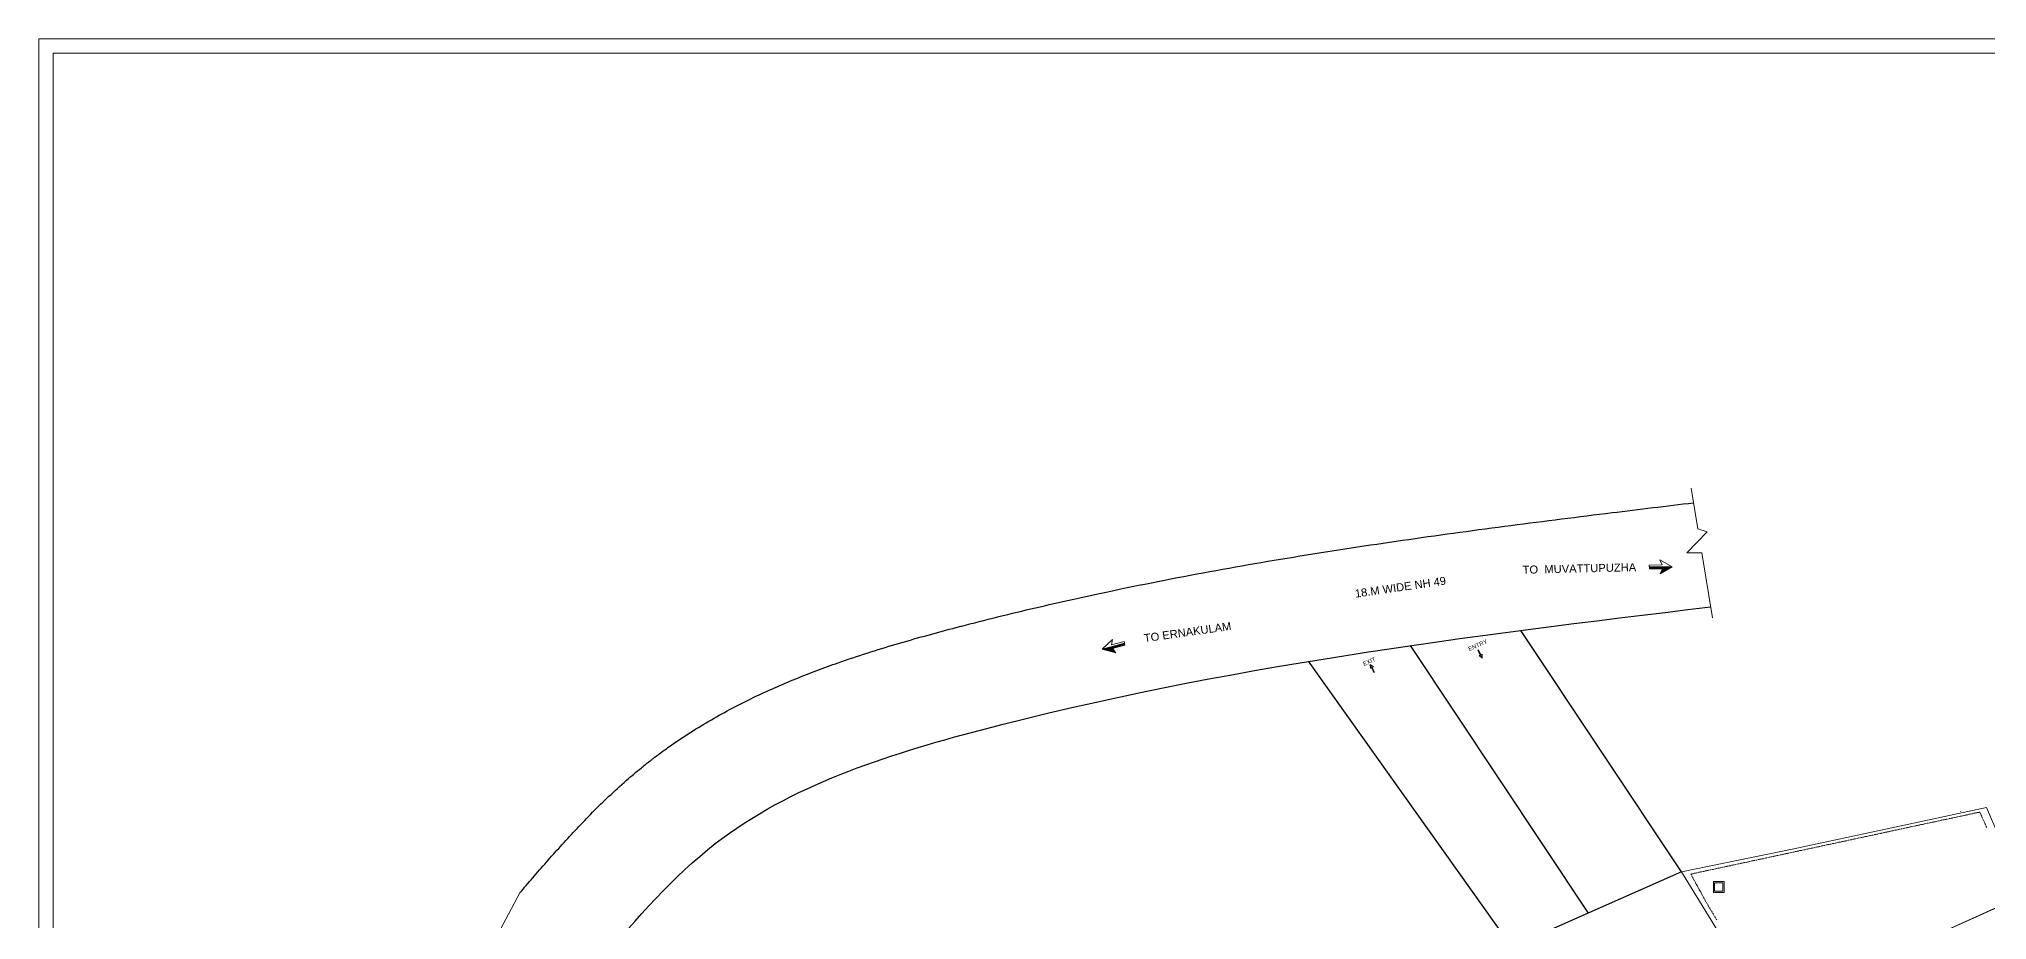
# Model space of a CAD drawing. Header units: inches. Extents: x 1969 to 240164, y 1364 to 46451.
# Drawn here: x 1969 to 35956, y 31084 to 46451 of the extents above; entities that cross this region are included whole.
import ezdxf

# ---------------------------------------------------------------- set-up
doc = ezdxf.new("R2010")
doc.units = ezdxf.units.IN
doc.header["$MEASUREMENT"] = 0
for name, color, linetype in [('PDF_0', 7, 'Continuous'), ('PDF_BH_Waste', 7, 'Continuous'), ('PDF_BOUNDARY', 7, 'Continuous'), ('PDF_INTERNAL ROAD', 7, 'Continuous'), ('PDF_TEX', 7, 'Continuous'), ('PDF_TEXT', 7, 'Continuous'), ('PDF_TEXT2', 7, 'Continuous'), ('PDF_TXT', 7, 'Continuous'), ('PDF_Wall', 7, 'Continuous')]:
    doc.layers.add(name, color=color, linetype=linetype)
doc.styles.add('PDF Swiss721BT-LightExtended', font='arial.ttf')

msp = doc.modelspace()

# ---------------------------------------------------------------- linework, layer by layer
for p, q in [((30623, 31923), (27822, 36135)), ((29000, 31206), (25899, 35871)), ((27668, 30618), (24120, 35596)), ((30623, 31923), (26819, 30243))]:
    msp.add_line(p, q)
for points, knots in [([(10361, 31560), (10369, 31570), (10378, 31580), (10386, 31589), (10386, 31589), (10386, 31589), (10386, 31589), (10461, 31677), (10538, 31765), (10693, 31945), (10772, 32036), (10933, 32219), (11015, 32311), (11183, 32496), (11269, 32589), (11445, 32776), (11535, 32869), (11720, 33056), (11815, 33149), (12011, 33334), (12111, 33426), (12301, 33592), (12389, 33666), (12503, 33759), (12527, 33778), (12567, 33810), (12584, 33824), (12611, 33845), (12621, 33853), (12639, 33866), (12646, 33872), (12661, 33884), (12668, 33889), (12690, 33906), (12705, 33917), (12749, 33951), (12779, 33973), (12868, 34039), (12928, 34082), (13105, 34206), (13223, 34285), (13461, 34436), (13581, 34508), (13822, 34648), (13943, 34714), (14187, 34843), (14309, 34904), (14555, 35023), (14678, 35079), (14924, 35188), (15048, 35241), (15295, 35342), (15419, 35390), (15666, 35483), (15790, 35528), (16082, 35631), (16251, 35687), (16588, 35795), (16755, 35846), (17089, 35945), (17255, 35992), (17585, 36083), (17749, 36127), (17924, 36174), (17938, 36177), (17965, 36184), (17978, 36188), (18018, 36198), (18045, 36205), (18125, 36226), (18179, 36240), (18339, 36281), (18446, 36309), (18767, 36389), (18981, 36441), (19621, 36593), (20047, 36689), (21077, 36910), (21680, 37029), (22882, 37252), (23482, 37355), (24678, 37548), (25274, 37638), (26462, 37808), (27055, 37889), (28237, 38043), (28827, 38117), (29889, 38248), (30362, 38305), (30834, 38362)], [-37.938646, -37.938646, -37.938646, -37.938646, -0.000088, -0.000088, -0.000088, 0, 0, 0, 341.366853, 341.366853, 682.733707, 682.733707, 1024.10056, 1024.10056, 1365.467414, 1365.467414, 1706.834267, 1706.834267, 2048.201121, 2048.201121, 2389.567974, 2389.567974, 2671.958595, 2671.958595, 2746.274153, 2746.274153, 2797.484538, 2797.484538, 2828.637045, 2828.637045, 2850.939056, 2850.939056, 2873.241066, 2873.241066, 2917.845086, 2917.845086, 3007.053127, 3007.053127, 3185.469208, 3185.469208, 3531.966113, 3531.966113, 3878.463018, 3878.463018, 4224.959922, 4224.959922, 4571.456827, 4571.456827, 4917.953731, 4917.953731, 5264.450636, 5264.450636, 5610.947541, 5610.947541, 5957.444445, 5957.444445, 6432.266559, 6432.266559, 6907.088672, 6907.088672, 7381.910786, 7381.910786, 7856.732899, 7856.732899, 7895.925387, 7895.925387, 7935.117874, 7935.117874, 8013.502849, 8013.502849, 8170.272798, 8170.272798, 8483.812697, 8483.812697, 9110.892495, 9110.892495, 10365.052091, 10365.052091, 12146.691732, 12146.691732, 13928.331373, 13928.331373, 15709.971015, 15709.971015, 17491.610656, 17491.610656, 19273.250297, 19273.250297, 20710.500328, 20710.500328, 20710.500328, 20710.500328]), ([(11779, 30390), (12405, 31117), (14139, 33132), (20999, 35318), (26892, 36033), (31134, 36547)], [0, 0, 0, 0, 2838.579552, 7869.790795, 20791.577287, 20791.577287, 20791.577287, 20791.577287])]:
    msp.add_open_spline(points, degree=3, knots=knots)
at = {"layer": 'PDF_0', "lineweight": 0}
for points in [[(30064, 37210), (30291, 37211), (30251, 37124), (30465, 37244), (30247, 37364), (30289, 37277), (30063, 37275)], [(20916, 35877), (20696, 35819), (20758, 35745), (20519, 35806), (20699, 35978), (20681, 35883), (20900, 35940)]]:
    msp.add_lwpolyline(points, close=True, dxfattribs=at)
for points in [[(30465, 37244), (30063, 37244)], [(20519, 35806), (20908, 35910)], [(32010, 32206), (32010, 32206)]]:
    msp.add_lwpolyline(points, dxfattribs=at)
at = {"layer": 'PDF_0', "transparency": 33554559}
for points in [[(30287, 37245), (30063, 37244), (30068, 37210)], [(30287, 37245), (30291, 37211), (30068, 37210)], [(30291, 37211), (30299, 37151), (30251, 37124)], [(30465, 37244), (30299, 37151), (30287, 37245)], [(20519, 35806), (20704, 35759), (20692, 35853)], [(20692, 35853), (20908, 35910), (20912, 35876)], [(20692, 35853), (20696, 35819), (20912, 35876)], [(20696, 35819), (20704, 35759), (20758, 35745)]]:
    msp.add_solid(points, dxfattribs=at)
at = {"layer": 'PDF_BH_Waste', "lineweight": 0}
for points in [[(1969, 1364), (65736, 1364), (65736, 46451), (1969, 46451)], [(2218, 1612), (65487, 1612), (65487, 46202), (2218, 46202)]]:
    msp.add_lwpolyline(points, close=True, dxfattribs=at)
for points in [[(33796, 30252), (36431, 31445)], [(33796, 30249), (36428, 31439)]]:
    msp.add_lwpolyline(points, dxfattribs=at)
at = {"layer": 'PDF_BOUNDARY', "lineweight": 0}
msp.add_lwpolyline([(33138, 27703), (32934, 28166), (30623, 31923), (32586, 32325), (35944, 33048), (37239, 30048), (40242, 30852), (44186, 31749), (49395, 31848)], dxfattribs=at)
at = {"layer": 'PDF_INTERNAL ROAD', "lineweight": 0}
for points in [[(30791, 38617), (30911, 37907), (31072, 37855), (30717, 37490), (30980, 37486), (31166, 36354)], [(10361, 31560), (8060, 27239), (7859, 24986), (6472, 25743)]]:
    msp.add_lwpolyline(points, dxfattribs=at)
at = {"layer": 'PDF_TEX', "lineweight": 0}
for points in [[(31182, 31756), (31369, 31756), (31369, 31565), (31182, 31565)], [(31199, 31735), (31349, 31735), (31349, 31585), (31199, 31585)]]:
    msp.add_lwpolyline(points, close=True, dxfattribs=at)
at = {"layer": 'PDF_TEXT2', "lineweight": 0}
for points in [[(34236, 32625), (34250, 32628)], [(34256, 32628), (34273, 32632)], [(34280, 32635), (34294, 32638)], [(34301, 32638), (34318, 32642)], [(34325, 32645), (34338, 32649)], [(34345, 32649), (34362, 32652)], [(34369, 32652), (34383, 32656)], [(34389, 32659), (34403, 32662)], [(34413, 32662), (34427, 32666)], [(34434, 32669), (34447, 32669)], [(34458, 32673), (34471, 32676)], [(34478, 32676), (34492, 32679)], [(34498, 32683), (34515, 32686)], [(34522, 32686), (34536, 32690)], [(34543, 32690), (34560, 32693)], [(34567, 32696), (34580, 32700)], [(34587, 32700), (34604, 32703)], [(34611, 32707), (34625, 32710)], [(34631, 32710), (34645, 32713)], [(34655, 32713), (34669, 32717)], [(34676, 32720), (34689, 32724)], [(34700, 32724), (34713, 32727)], [(34720, 32730), (34734, 32730)], [(34740, 32734), (34758, 32737)], [(34764, 32737), (34778, 32741)], [(34785, 32744), (34802, 32748)], [(34809, 32748), (34822, 32751)], [(34829, 32751), (34846, 32754)], [(34853, 32758), (34867, 32761)], [(34873, 32761), (34887, 32765)], [(34897, 32768), (34911, 32771)], [(34918, 32771), (34931, 32775)], [(34942, 32775), (34955, 32778)], [(34962, 32782), (34976, 32785)], [(34982, 32785), (35000, 32788)], [(35006, 32792), (35020, 32792)], [(35027, 32795), (35044, 32799)], [(35051, 32799), (35064, 32802)], [(35071, 32805), (35088, 32809)], [(35095, 32809), (35109, 32812)], [(35115, 32812), (35129, 32816)], [(35139, 32819), (35153, 32823)], [(35160, 32823), (35173, 32826)], [(35184, 32829), (35197, 32833)], [(35204, 32833), (35218, 32836)], [(35224, 32836), (35242, 32840)], [(35248, 32843), (35262, 32846)], [(35269, 32846), (35286, 32850)], [(35293, 32853), (35306, 32853)], [(35313, 32857), (35330, 32860)], [(35337, 32860), (35351, 32863)], [(35357, 32867), (35371, 32870)], [(35381, 32870), (35395, 32874)], [(35402, 32874), (35415, 32877)], [(35422, 32880), (35439, 32884)], [(35446, 32884), (35460, 32887)], [(35467, 32891), (35484, 32894)], [(35490, 32894), (35504, 32898)], [(35511, 32898), (35528, 32901)], [(35535, 32904), (35548, 32908)], [(35555, 32908), (35572, 32911)], [(35579, 32915), (35593, 32915)], [(35599, 32918), (35613, 32921)], [(35623, 32921), (35637, 32925)], [(35644, 32928), (35657, 32932)], [(35664, 32932), (35681, 32935)], [(35688, 32935), (35702, 32938)], [(35709, 32942), (35726, 32945)], [(35732, 32945), (35746, 32949)], [(35753, 32952), (35770, 32955)], [(35777, 32955), (35790, 32959)], [(35797, 32959), (35814, 32962)], [(35821, 32966), (35828, 32966), (35835, 32955)], [(35835, 32949), (35841, 32935)], [(35845, 32928), (35852, 32915)], [(35855, 32908), (35862, 32894)], [(35865, 32887), (35869, 32874)], [(35872, 32867), (35879, 32853)], [(35882, 32846), (35889, 32833)], [(35893, 32826), (35899, 32812)], [(35903, 32805), (35906, 32792)], [(35910, 32785), (35916, 32771)], [(35920, 32765), (35927, 32751)], [(35930, 32744), (35937, 32730)], [(35937, 32724), (35944, 32710)], [(35947, 32703), (35954, 32690)], [(32651, 32284), (32668, 32287)], [(32675, 32291), (32688, 32294)], [(32695, 32294), (32712, 32298)], [(32719, 32298), (32733, 32301)], [(32740, 32304), (32753, 32308)], [(32763, 32308), (32777, 32311)], [(32784, 32315), (32797, 32318)], [(32808, 32318), (32821, 32321)], [(32828, 32321), (32842, 32325)], [(32849, 32328), (32866, 32332)], [(32872, 32332), (32886, 32335)], [(32893, 32338), (32910, 32338)], [(32917, 32342), (32930, 32345)], [(32937, 32345), (32954, 32349)], [(32961, 32352), (32975, 32356)], [(32982, 32356), (32995, 32359)], [(33005, 32359), (33019, 32362)], [(33026, 32366), (33040, 32369)], [(33050, 32369), (33063, 32373)], [(33070, 32376), (33084, 32379)], [(33091, 32379), (33108, 32383)], [(33115, 32383), (33128, 32386)], [(33135, 32390), (33152, 32393)], [(33159, 32393), (33172, 32396)], [(33179, 32400), (33196, 32400)], [(33203, 32403), (33217, 32407)], [(33224, 32407), (33237, 32410)], [(33247, 32413), (33261, 32417)], [(33268, 32417), (33282, 32420)], [(33292, 32420), (33305, 32424)], [(33312, 32427), (33326, 32431)], [(33333, 32431), (33350, 32434)], [(33357, 32437), (33370, 32441)], [(33377, 32441), (33394, 32444)], [(33401, 32444), (33414, 32448)], [(33421, 32451), (33438, 32454)], [(33445, 32454), (33459, 32458)], [(33466, 32461), (33479, 32461)], [(33489, 32465), (33503, 32468)], [(33510, 32468), (33524, 32471)], [(33534, 32475), (33547, 32478)], [(33554, 32478), (33568, 32482)], [(33575, 32482), (33592, 32485)], [(33599, 32488), (33612, 32492)], [(33619, 32492), (33636, 32495)], [(33643, 32499), (33656, 32502)], [(33663, 32502), (33680, 32506)], [(33687, 32506), (33701, 32509)], [(33708, 32512), (33721, 32516)], [(33731, 32516), (33745, 32519)], [(33752, 32523), (33766, 32523)], [(33772, 32526), (33789, 32529)], [(33796, 32529), (33810, 32533)], [(33817, 32536), (33834, 32540)], [(33841, 32540), (33854, 32543)], [(33861, 32543), (33878, 32546)], [(33885, 32550), (33899, 32553)], [(33905, 32553), (33922, 32557)], [(33929, 32560), (33943, 32563)], [(33950, 32563), (33963, 32567)], [(33974, 32567), (33987, 32570)], [(33994, 32574), (34008, 32577)], [(34014, 32577), (34031, 32581)], [(34038, 32584), (34052, 32584)], [(34059, 32587), (34076, 32591)], [(34083, 32591), (34096, 32594)], [(34103, 32598), (34120, 32601)], [(34127, 32601), (34141, 32604)], [(34147, 32604), (34164, 32608)], [(34171, 32611), (34185, 32615)], [(34192, 32615), (34205, 32618)], [(34216, 32621), (34229, 32625)], [(31090, 31950), (31103, 31953)], [(31114, 31953), (31127, 31957)], [(31134, 31960), (31148, 31964)], [(31158, 31964), (31172, 31967)], [(31178, 31967), (31192, 31970)], [(31199, 31974), (31216, 31977)], [(31223, 31977), (31236, 31981)], [(31243, 31984), (31260, 31987)], [(31267, 31987), (31281, 31991)], [(31287, 31991), (31304, 31994)], [(31311, 31998), (31325, 32001)], [(31332, 32001), (31345, 32004)], [(31356, 32008), (31369, 32008)], [(31376, 32011), (31390, 32015)], [(31400, 32015), (31414, 32018)], [(31420, 32021), (31434, 32025)], [(31441, 32025), (31458, 32028)], [(31465, 32028), (31478, 32032)], [(31485, 32035), (31502, 32039)], [(31509, 32039), (31523, 32042)], [(31529, 32045), (31546, 32049)], [(31553, 32049), (31567, 32052)], [(31574, 32052), (31587, 32056)], [(31598, 32059), (31611, 32062)], [(31618, 32062), (31632, 32066)], [(31642, 32069), (31656, 32069)], [(31662, 32073), (31676, 32076)], [(31683, 32076), (31700, 32079)], [(31707, 32083), (31720, 32086)], [(31727, 32086), (31744, 32090)], [(31751, 32090), (31765, 32093)], [(31771, 32096), (31789, 32100)], [(31795, 32100), (31809, 32103)], [(31816, 32107), (31829, 32110)], [(31840, 32110), (31853, 32114)], [(31860, 32114), (31874, 32117)], [(31884, 32120), (31898, 32124)], [(31904, 32124), (31918, 32127)], [(31925, 32131), (31942, 32131)], [(31949, 32134), (31962, 32137)], [(31969, 32137), (31986, 32141)], [(31993, 32144), (32007, 32148)], [(32013, 32148), (32031, 32151)], [(32037, 32151), (32051, 32154)], [(32058, 32158), (32071, 32161)], [(32082, 32161), (32095, 32165)], [(32102, 32168), (32116, 32171)], [(32123, 32171), (32140, 32175)], [(32146, 32175), (32160, 32178)], [(32167, 32182), (32184, 32185)], [(32191, 32185), (32204, 32189)], [(32211, 32192), (32228, 32192)], [(32235, 32195), (32249, 32199)], [(32256, 32199), (32273, 32202)], [(32279, 32206), (32293, 32209)], [(32300, 32209), (32313, 32212)], [(32324, 32212), (32337, 32216)], [(32344, 32219), (32358, 32223)], [(32365, 32223), (32382, 32226)], [(32388, 32229), (32402, 32233)], [(32409, 32233), (32426, 32236)], [(32433, 32236), (32446, 32240)], [(32453, 32243), (32470, 32246)], [(32477, 32246), (32491, 32250)], [(32498, 32253), (32511, 32257)], [(32521, 32257), (32535, 32260)], [(32542, 32260), (32555, 32264)], [(32566, 32267), (32579, 32270)], [(32586, 32270), (32600, 32274)], [(32607, 32277), (32624, 32277)], [(32630, 32281), (32644, 32284)], [(30793, 31875), (30790, 31885), (30797, 31885)], [(30803, 31858), (30797, 31872)], [(30803, 31889), (30820, 31892)], [(30814, 31837), (30807, 31851)], [(30827, 31817), (30817, 31831)], [(30827, 31892), (30841, 31895)], [(30837, 31797), (30831, 31810)], [(30848, 31776), (30841, 31790)], [(30848, 31899), (30861, 31902)], [(30858, 31759), (30851, 31773)], [(30868, 31739), (30861, 31752)], [(30872, 31902), (30885, 31906)], [(30878, 31718), (30872, 31732)], [(30892, 31698), (30882, 31711)], [(30892, 31906), (30906, 31909)], [(30902, 31681), (30895, 31691)], [(30912, 31660), (30906, 31674)], [(30916, 31912), (30930, 31916)], [(30923, 31640), (30916, 31653)], [(30933, 31619), (30926, 31633)], [(30936, 31916), (30950, 31919)], [(30943, 31599), (30936, 31612)], [(30957, 31923), (30974, 31926)], [(30981, 31926), (30994, 31929)], [(31001, 31929), (31018, 31933)], [(31025, 31936), (31039, 31940)], [(31045, 31940), (31062, 31943)], [(31069, 31946), (31083, 31946)], [(30957, 31582), (30947, 31592)], [(30967, 31561), (30960, 31575)], [(30977, 31541), (30970, 31554)], [(30987, 31520), (30981, 31534)], [(30998, 31500), (30991, 31514)], [(31008, 31483), (31001, 31493)], [(31022, 31462), (31011, 31476)], [(31032, 31442), (31025, 31456)], [(31042, 31422), (31035, 31435)], [(31052, 31401), (31045, 31415)], [(31062, 31384), (31056, 31398)], [(31073, 31364), (31066, 31377)], [(31086, 31340), (31083, 31347), (31076, 31357)], [(31100, 31319), (31093, 31333)], [(31110, 31302), (31103, 31312)], [(31124, 31282), (31114, 31295)], [(31134, 31261), (31127, 31275)], [(31144, 31244), (31137, 31255)], [(31158, 31224), (31151, 31237)], [(31168, 31203), (31161, 31217)], [(31182, 31186), (31172, 31197)], [(31192, 31166), (31185, 31180)], [(31202, 31145), (31195, 31159)], [(31216, 31128), (31209, 31139)], [(31226, 31108), (31219, 31122)], [(31240, 31087), (31229, 31101)]]:
    msp.add_lwpolyline(points, dxfattribs=at)
at = {"layer": 'PDF_TXT', "lineweight": 0}
for points in [[(35490, 32979), (35487, 32979)], [(34785, 32792), (34785, 32792)]]:
    msp.add_lwpolyline(points, dxfattribs=at)
at = {"layer": 'PDF_Wall', "lineweight": 0}
for points in [[(27097, 35695), (27115, 35704), (27072, 35790), (27084, 35796), (27127, 35710), (27148, 35721), (27148, 35652)], [(25197, 35475), (25215, 35484), (25258, 35399), (25270, 35405), (25228, 35490), (25249, 35501), (25194, 35542)]]:
    msp.add_lwpolyline(points, close=True, dxfattribs=at)
at = {"layer": 'PDF_Wall', "transparency": 33554559}
for points in [[(27078, 35793), (27136, 35662), (27072, 35790)], [(27084, 35796), (27148, 35652), (27078, 35793)], [(27148, 35652), (27078, 35793), (27136, 35662)], [(27148, 35668), (27084, 35796), (27148, 35652)], [(25206, 35533), (25270, 35405), (25194, 35542)], [(25270, 35405), (25194, 35542), (25264, 35402)], [(25194, 35542), (25264, 35402), (25194, 35527)], [(25264, 35402), (25194, 35527), (25258, 35399)]]:
    msp.add_solid(points, dxfattribs=at)

# ---------------------------------------------------------------- texts
at = {"layer": 'PDF_TEXT', "attachment_point": 4, "style": 'PDF Swiss721BT-LightExtended'}
for s, insert, char_height, rotation in [('18.M WIDE NH 49', (24928, 36774), 139.58, 8.2932), ('TO  MUVATTUPUZHA', (27853, 37192), 139.58, 1.3126), ('TO ERNAKULAM', (21246, 35997), 139.58, 8.1067), ('ENTRY', (26910, 35807), 74.3, 23.9828), ('EXIT', (25071, 35546), 74.3, 23.9828)]:
    msp.add_mtext(s, dxfattribs=dict(at, insert=insert, char_height=char_height, rotation=rotation))

doc.saveas('drawing.dxf')
